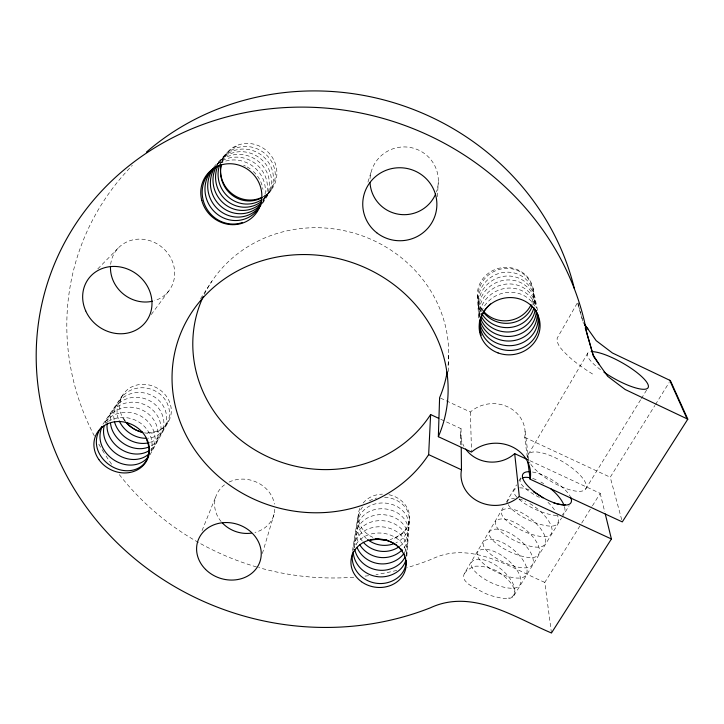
<?xml version="1.0" encoding="UTF-8"?>
<svg xmlns="http://www.w3.org/2000/svg" width="724" height="724" viewBox="0 0 724 724"><rect width="100%" height="100%" fill="white"/><g stroke="black" fill="none" stroke-linecap="round" stroke-linejoin="round"><path stroke-width="0.54" stroke-dasharray="3.62 2.71" d="M448.409 371.521L448.681 353.466M437.414 196.666L438.328 181.579M406.843 556.068L409.567 519.561M352.525 550.602L358.452 513.434M262.369 553.534L274.052 514.275M367.937 182.113L371.665 170.276M202.041 530.592L216.232 495.551M150.022 454.772L168.801 420.943M577.128 303.311L557.163 338.189C556.376 345.701 563.534 350.959 568.041 355.955C575.707 362.851 584.168 368.778 592.902 374.227M528.402 454.319L587.779 353.077M464.5 573.308L467.161 570.268L471.405 567.707A28.67 14.598 3.4 0 1 475.406 566.204L476.754 566.141A27.358 12.815 23.8 0 1 496.212 570.666L497.65 571.489A26.978 11.756 31.9 0 1 514.818 591.924A26.978 11.756 31.9 0 1 499.307 597.662L497.841 597.291A27.34 12.797 23.8 0 1 477.487 589.155L476.066 588.187A28.562 14.489 3.4 0 1 471.858 586.34L467.387 583.381L464.591 580.078A24.227 12.317 3.3 0 1 464.5 573.308L503.976 506.257M506.266 502.366L516.565 484.872M518.855 480.989L521.144 477.098M514.013 595.517L561.525 518.076M562.105 517.117L569.145 505.642M585.625 489.098L641.084 399.042M641.374 398.562L646.713 389.892M551.462 632.993L544.801 582.377L581.137 523.986M581.734 523.027L591.861 506.755M592.458 505.795L600.196 493.352L528.936 460.238M621.708 519.723L610.232 477.234L654.894 405.458M655.491 404.508L669.193 382.489M200.566 298.695L211.915 281.156M262.486 203.544L272.903 187.398M102.944 424.228L123.569 393.829M151.253 314.542L169.633 289.763M214.005 166.755L227.363 152.248M97.776 268.903L118.872 247.418M544.801 582.377C510.031 567.516 470.908 540.421 432.101 559A258.459 242.042 17.3 0 1 407.051 567.652M440.753 419.268L461.034 428.689A31.747 28.869 -2.1 0 0 463.994 446.391M440.599 398.137L470.365 412.019A32.318 29.376 -2.1 0 1 507.696 406.852A32.318 29.376 -2.1 0 1 524.719 437.359L527.434 458.292M524.719 437.359L610.232 477.234M583.064 322.153L583.49 323.538M577.716 303.401L582.766 321.112M582.793 321.049L578.802 306.723M600.196 493.352L604.739 511.823M533.063 288.233L537.715 311.229M578.223 302.768L578.657 305.736M525.063 431.305L528.909 460.446M477.36 295.437L478.772 320.47M470.365 412.019L471.532 452.066M461.034 428.689L461.215 445.351M460.636 434.762L460.736 444.844M396.797 570.385A258.459 242.042 17.3 0 1 375.964 574.603M368.597 575.68A258.459 242.042 17.3 0 1 363.312 576.322M353.764 577.218A258.459 242.042 17.3 0 1 258.595 567.535M256.531 566.946A258.459 242.042 17.3 0 1 199.344 542.964M198.412 542.439A258.459 242.042 17.3 0 1 119.261 474.564M111.614 464.256A258.459 242.042 17.3 0 1 104.5 453.586M103.93 452.681A258.459 242.042 17.3 0 1 97.93 442.563M94.364 435.993A258.459 242.042 17.3 0 1 132.329 165.38M204.258 294.433A128.655 120.193 17.1 0 1 355.213 233.508A128.655 120.193 17.1 0 1 447.776 367.602M370.045 178.611A34.182 33.883 0.2 0 1 410.979 147.606A34.182 33.883 0.2 0 1 436.418 192.014M110.654 264.405A33.177 30.336 38.2 0 1 140.909 239.137A33.177 30.336 38.2 0 1 173.968 266.568A33.177 30.336 38.2 0 1 154.411 300.704M274.785 509.262A30.426 26.806 17.9 0 1 254.902 532.448M221.119 521.542A30.426 26.806 17.9 0 1 224.512 484.827M229.083 482.066A30.426 26.806 17.9 0 1 274.45 504.139M221.544 162.873A28.915 27.584 47.4 0 1 265.898 150.121A28.915 27.584 47.4 0 1 262.993 196.783M482.112 309.483A28.2 26.67 -11.6 0 1 502.347 267.627A28.2 26.67 -11.6 0 1 531.76 303.148M388.942 494.718A25.747 22.851 7.9 0 1 409.639 517.271A25.747 22.851 7.9 0 1 390.073 539.443M372.878 537.371A25.747 22.851 7.9 0 1 360.045 507.922M363.158 502.972A25.747 22.851 7.9 0 1 382.462 494.139M124.763 420.934A26.417 23.503 28 0 1 134.854 385.611A26.417 23.503 28 0 1 170.719 405.666A26.417 23.503 28 0 1 145.551 432.554M532.466 472.012A27.955 9.937 30.9 0 1 569.987 496.021M527.778 458.075A33.494 11.43 30.7 0 1 565.96 463.713A33.494 11.43 30.7 0 1 579.453 491.352A33.494 11.43 30.7 0 1 530.837 464.337M530.049 463.188A33.494 11.43 30.7 0 1 529.371 462.075M528.801 461.007A33.494 11.43 30.7 0 1 528.348 459.975M600.549 369.729A34.779 8.824 29.6 0 1 590.829 351.719M508.257 504.628A27.34 8.751 24.7 0 0 527.344 519.38A27.34 8.751 24.7 0 0 552.394 526.067A27.403 11.575 37.8 0 0 557.344 515.054M507.569 502.574A27.34 8.751 24.7 0 1 513.388 498.311A27.295 11.765 38 0 1 514.42 498.302M529.859 503.596A27.295 11.765 38 0 1 550.349 523.95A27.295 11.765 38 0 1 545.941 536.611A27.222 8.969 24.8 0 1 510.511 523.841A27.222 8.969 24.8 0 1 507.271 508.682A27.195 11.955 38.1 0 1 539.018 526.638A27.195 11.955 38.1 0 1 539.534 547.072A27.114 9.186 24.9 0 1 504.239 534.375A27.114 9.186 24.9 0 1 501.198 518.963A27.096 12.136 38.3 0 1 532.846 536.819A27.096 12.136 38.3 0 1 533.19 557.453A26.996 9.394 25 0 1 498.012 544.828A26.996 9.394 25 0 1 495.171 529.163A26.996 12.317 38.4 0 1 526.719 546.91A26.996 12.317 38.4 0 1 526.891 567.752A26.888 9.602 25.1 0 1 491.84 555.19A26.888 9.602 25.1 0 1 489.198 539.289A26.897 12.489 38.6 0 1 520.637 556.937A26.897 12.489 38.6 0 1 520.637 577.96A26.779 9.801 25.1 0 1 485.723 565.471A26.779 9.801 25.1 0 1 483.261 549.335A26.797 12.661 38.8 0 1 514.601 566.874A26.797 12.661 38.8 0 1 514.438 588.096A26.67 10 25.2 0 1 479.65 575.671A26.67 10 25.2 0 1 477.378 559.299A26.698 12.833 39 0 1 508.61 576.738A26.698 12.833 39 0 1 508.293 598.151M519.054 498.99A27.295 11.765 38 0 1 525.678 501.406M556.765 515.452A27.458 8.534 24.6 0 1 518.538 498.818M516.836 497.135A27.458 8.534 24.6 0 1 516.918 488.22M519.561 487.867A27.403 11.575 37.8 0 1 529.126 489.858M547.996 502.32A27.403 11.575 37.8 0 1 555.643 511.696M539.425 497.406A27.575 8.308 24.5 0 1 521.28 478.446M564.485 506.664A27.503 11.376 37.6 0 1 562.249 514.547M532.701 478.474A27.503 11.376 37.6 0 1 538.077 480.591M540.873 482.03A27.503 11.376 37.6 0 1 543.688 483.677M479.179 316.605A29.105 27.349 -28.7 0 1 501.632 284.903A29.105 27.349 -28.7 0 1 535.108 302.161A28.851 26.924 8 0 1 536.194 307.184M479.207 317.528A29.413 27.612 -28.3 0 1 503.931 288.614A29.413 27.612 -28.3 0 1 535.968 306.433A29.168 27.168 8 0 1 536.448 308.107M481.541 311.483A29.729 27.883 -27.9 0 1 507.207 292.396A29.729 27.883 -27.9 0 1 534.719 305.981M479.596 315.637A28.806 27.087 -29.1 0 1 499.415 281.383A28.806 27.087 -29.1 0 1 534.276 297.98A28.553 26.679 7.9 0 1 535.498 306.333M531.859 285.944A27.937 26.336 -30.4 0 0 497.243 270.079A27.937 26.336 -30.4 0 0 479.342 304.686A27.955 26.209 7.8 0 0 482.274 310.65M480.437 314.56A28.553 26.679 7.9 0 1 479.84 312.985A28.508 26.833 -29.5 0 1 498.112 277.726A28.508 26.833 -29.5 0 1 533.452 293.89A28.254 26.444 7.8 0 1 534.375 305.483M480.872 311.89A28.254 26.444 7.8 0 1 479.587 308.795A28.227 26.589 -29.9 0 1 497.669 273.862A28.227 26.589 -29.9 0 1 532.647 289.872A27.955 26.209 7.8 0 1 532.837 304.587M262.043 203.109A29.874 27.919 27.9 0 0 260.875 168.909A29.874 27.919 27.9 0 0 226.377 158.837A30.218 28.888 63.1 0 0 217.064 164.439M263.409 200.277A30.209 28.182 27.8 0 0 256.196 169.072A30.209 28.182 27.8 0 0 223.834 161.66A30.544 29.195 62.6 0 0 218.847 164.022M217.146 164.221A29.901 28.598 63.7 0 1 228.875 156.067A29.548 27.657 28.1 0 1 263.545 166.755A29.548 27.657 28.1 0 1 263.011 201.254M243.626 165.253A30.544 28.453 27.6 0 1 245.391 166.049M247.119 166.945A30.544 28.453 27.6 0 1 251.907 170.212M253.364 171.479A30.544 28.453 27.6 0 1 262.957 189.398M263.328 198.53A28.924 27.141 28.5 0 0 269.129 163.389A28.924 27.141 28.5 0 0 233.698 150.71A29.277 28.028 64.7 0 0 218.349 164.692M263.934 196.476A28.616 26.897 28.6 0 0 271.536 161.434A28.616 26.897 28.6 0 0 236.033 148.112A28.978 27.747 65.2 0 0 220.123 163.588M216.639 165.868A29.584 28.308 64.2 0 1 231.309 153.361A29.231 27.394 28.3 0 1 266.649 165.416A29.231 27.394 28.3 0 1 262.622 200.539M221.96 162.556A28.689 27.476 65.8 0 1 238.323 145.569M151.723 450.645A27.394 22.815 36.2 0 0 152.818 428.87A27.684 25.259 15.4 0 0 129.225 412.427A27.684 25.259 15.4 0 0 103.713 423.866M150.873 449.396A27.123 22.652 36.3 0 0 155.841 423.631A27.403 25.041 15.5 0 0 129.922 407.169A27.403 25.041 15.5 0 0 105.07 422.888M105.65 423.178A27.974 25.467 15.3 0 1 106.998 422.201M108.419 421.305A27.974 25.467 15.3 0 1 149.732 434.219A27.666 22.987 36.1 0 1 151.153 450.952M150.511 442.237A26.598 22.326 36.6 0 0 161.714 413.458A26.86 24.634 15.6 0 0 132.166 397.512A26.86 24.634 15.6 0 0 110.419 420.291M144.429 432.871A26.091 22.001 36.8 0 0 167.362 403.675A26.336 24.236 15.8 0 0 133.678 389.06A26.336 24.236 15.8 0 0 118.609 419.458M125.668 421.413A26.091 22.001 36.8 0 1 122.401 416.01M114.093 419.92A26.589 24.426 15.7 0 1 132.89 393.141A26.589 24.426 15.7 0 1 164.565 408.526A26.345 22.163 36.7 0 1 147.624 438.237M107.306 422.273A27.123 24.833 15.6 0 1 130.628 402.245A27.123 24.833 15.6 0 1 158.8 418.499A26.86 22.489 36.5 0 1 151.506 445.685M404.399 552.729A26.462 21.711 2.4 0 0 400.87 528.321A26.462 21.711 2.4 0 0 371.919 521.823A26.625 24.598 17.1 0 0 354.479 548.122M406.227 553.996A26.716 21.856 2.4 0 0 397.965 532.529A26.716 21.856 2.4 0 0 371.095 527.95A26.888 24.806 17.1 0 0 353.33 548.222M406.426 556.34A26.987 22.001 2.5 0 0 370.245 534.203A27.159 25.014 17.1 0 0 354.47 547.118M353.303 550.032A27.159 25.014 17.1 0 1 353.837 548.557M404.083 547.67A26.2 21.557 2.3 0 0 401.929 522.782A26.2 21.557 2.3 0 0 372.733 515.814A26.363 24.399 17.1 0 0 356.145 544.937M399.367 546.575A25.955 21.412 2.3 0 0 404.761 519.606A25.955 21.412 2.3 0 0 373.53 509.922A26.109 24.2 17.1 0 0 358.833 543.145M384.598 497.325A25.467 21.132 2.1 0 1 408.915 515.515A25.467 21.132 2.1 0 1 392.227 538.466M375.086 498.465A25.467 21.132 2.1 0 1 376.616 498.067M362.281 541.045A25.865 24.01 17.1 0 1 374.317 504.139A25.711 21.277 2.2 0 1 406.363 515.524A25.711 21.277 2.2 0 1 395.992 542.801M366.38 538.511A25.621 23.811 17.1 0 1 362.525 506.972M369.349 500.927A25.621 23.811 17.1 0 1 373.584 498.954"/><path stroke-width="1.09" d="M584.322 323.927L596.169 340.66L612.414 352.986L670.379 380.58L687.8 419.178L622.296 521.904L530.149 479.216A34.852 31.259 -1.2 0 0 511.832 446.681A34.852 31.259 -1.2 0 0 471.532 452.066L438.346 436.69L439.604 397.675A128.655 120.193 17.1 0 0 447.151 371.892M687.8 419.178L625.192 389.521L607.662 376.299L593.544 356.461L586.856 333.013L584.386 321.212A279.174 258.341 16.9 0 0 233.752 115.134A279.174 258.341 16.9 0 0 54.282 449.106A279.174 258.341 16.9 0 0 430.355 607.825C472.111 588.359 514.04 617.138 551.462 632.993L611.409 538.982L519.298 496.474A34.245 30.707 -1.1 0 1 479.469 502.022A34.245 30.707 -1.1 0 1 461.469 469.786L428.653 454.636L430.617 414.553A128.655 120.193 17.1 0 1 262.423 454.129A128.655 120.193 17.1 0 1 203.317 296.397M430.617 414.553L438.726 418.327M465.641 449.007A31.747 28.869 -2.1 0 0 514.683 453.622L527.914 459.767M584.802 325.167L588.078 329.23M598.938 364.045L593.056 354.851L585.236 327.827M669.691 380.254L687.058 418.825M605.273 513.995L611.409 538.982M527.859 461.595L530.149 479.216M514.683 453.622L519.298 496.474M461.233 447.568L461.469 469.786M146.438 152.094A258.459 242.042 17.3 0 1 397.476 103.876A258.459 242.042 17.3 0 1 574.259 288.233M435.64 193.996A34.182 33.883 0.2 0 1 370.036 182.855M152.529 301.211A33.177 30.336 38.2 0 1 110.501 266.351M251.3 533.154A30.426 26.806 17.9 0 1 222.331 522.909M261.445 197.562A28.915 27.584 47.4 0 1 231.526 193.344A28.915 27.584 47.4 0 1 221.119 164.583M531.072 304.704A28.2 26.67 -11.6 0 1 483.134 310.813M386.915 539.86A25.747 22.851 7.9 0 1 375.847 538.529M142.347 432.083A26.417 23.503 28 0 1 125.759 422.201M570.467 496.936A27.955 9.937 30.9 0 1 557.453 503.877A27.955 9.937 30.9 0 1 526.674 484.655A27.955 9.937 30.9 0 1 530.131 471.74M428.653 454.636A138.908 128.193 16.8 0 1 193.299 447.604A138.908 128.193 16.8 0 1 297.428 254.694A138.908 128.193 16.8 0 1 438.346 436.69M591.77 351.665A34.779 8.824 29.6 0 1 633.111 369.711A34.779 8.824 29.6 0 1 644.704 389.259A34.779 8.824 29.6 0 1 603.916 372.145M565.453 504.709A27.575 8.308 24.5 0 1 553.824 502.999M522.438 477.876A27.575 8.308 24.5 0 1 525.778 477.342A27.503 11.376 37.6 0 1 530.203 477.804M550.53 488.573A27.503 11.376 37.6 0 1 564.159 505.642M533.244 491.723A27.403 11.575 37.8 0 1 542.937 497.931M537.199 313.221A29.168 27.168 8 0 1 513.198 340.705A29.168 27.168 8 0 1 480.356 321.637A29.105 27.349 -28.7 0 1 479.858 319.99M533.642 307.428A30.046 28.155 -27.5 0 1 537.733 315.266A29.811 27.666 8.2 0 1 518.103 349.375A29.811 27.666 8.2 0 1 480.89 330.651A29.729 27.883 -27.9 0 1 479.469 322.008M481.17 335.312A30.046 28.155 -27.5 0 1 490.573 303.999M537.688 314.198A29.485 27.412 8.1 0 1 515.642 345.049A29.485 27.412 8.1 0 1 480.618 326.099A29.413 27.612 -28.3 0 1 479.433 321.022M533.633 308.723A28.254 26.444 7.8 0 1 509.633 327.51A28.254 26.444 7.8 0 1 481.659 313.374M532.312 306.152A27.955 26.209 7.8 0 1 509.931 323.13A27.955 26.209 7.8 0 1 483.243 312.026M535.199 309.682A28.553 26.679 7.9 0 1 511.09 331.791A28.553 26.679 7.9 0 1 481.134 316.107M536.348 310.587A28.851 26.924 8 0 1 512.583 336.144A28.851 26.924 8 0 1 480.7 318.859M214.992 167.144A29.901 28.598 63.7 0 0 216.748 201.851A29.901 28.598 63.7 0 0 249.328 212.222A29.874 27.919 27.9 0 0 260.93 204.467M213.399 168.511A30.218 28.888 63.1 0 0 213.58 204.322A30.218 28.888 63.1 0 0 247.074 215.571A30.209 28.182 27.8 0 0 260.948 204.946M242.44 222.503A30.879 29.494 62 0 1 204.123 203.263A30.879 29.494 62 0 1 221.227 164.556M214.422 167.325A30.544 29.195 62.6 0 0 209.354 205.2A30.544 29.195 62.6 0 0 244.784 219.001A30.544 28.453 27.6 0 0 260.559 205.182M216.639 165.868A29.584 28.308 64.2 0 0 219.861 199.417A29.584 28.308 64.2 0 0 251.518 208.937A29.548 27.657 28.1 0 0 261.835 202.521M217.634 166.33A29.277 28.028 64.7 0 0 223.535 197.697A29.277 28.028 64.7 0 0 253.672 205.734A29.231 27.394 28.3 0 0 261.292 201.634M221.064 165.977A28.689 27.476 65.8 0 0 230.223 193.543A28.689 27.476 65.8 0 0 257.844 199.507A28.616 26.897 28.6 0 0 262.495 197.371M219.517 165.262A28.978 27.747 65.2 0 0 226.576 195.299A28.978 27.747 65.2 0 0 255.78 202.584A28.924 27.141 28.5 0 0 261.934 199.525M149.723 450.256A27.123 22.652 36.3 0 1 109.27 436.174A27.123 24.833 15.6 0 1 107.107 423.821M104.138 425.902A27.403 25.041 15.5 0 0 105.831 441.468A27.394 22.815 36.2 0 0 148.927 453.894M146.583 439.676A27.946 23.159 36 0 1 133.705 469.939A27.946 23.159 36 0 1 98.726 452.373A27.974 25.467 15.3 0 1 102.075 426.581M102.156 426.662A27.684 25.259 15.4 0 0 102.31 446.862A27.666 22.987 36.1 0 0 124.944 464.518A27.666 22.987 36.1 0 0 148.646 456.165M148.909 446.97A26.86 22.489 36.5 0 1 112.654 430.988A26.86 24.634 15.6 0 1 110.537 423.404M146.094 438.292A26.345 22.163 36.7 0 1 119.216 420.906M149.099 442.663A26.598 22.326 36.6 0 1 115.967 425.893A26.589 24.426 15.7 0 1 114.41 421.449M142.9 432.563A26.091 22.001 36.8 0 1 126.673 422.662M354.778 549.661A26.625 24.598 17.1 0 0 389.15 569.354A26.716 21.856 2.4 0 0 404.626 557.86M405.865 560.095A27.25 22.154 2.5 0 1 387.829 582.567A27.159 25.014 17.1 0 1 352.534 553.082M369.385 540.584A27.25 22.154 2.5 0 1 396.87 545.29M398.119 546.276A27.25 22.154 2.5 0 1 399.286 547.317M400.381 548.421A27.25 22.154 2.5 0 1 402.291 550.783M403.82 553.308A27.25 22.154 2.5 0 1 404.951 555.969M405.368 557.335A27.25 22.154 2.5 0 1 405.666 558.711M353.194 551.344A26.888 24.806 17.1 0 0 388.489 575.897A26.987 22.001 2.5 0 0 405.739 560.439M403.585 553.905A26.462 21.711 2.4 0 1 389.784 562.937A26.363 24.399 17.1 0 1 357.222 547.887M363.294 542.258A25.865 24.01 17.1 0 0 391.032 550.475A25.955 21.412 2.3 0 0 398.109 547.398M402.218 549.851A26.2 21.557 2.3 0 1 390.417 556.647A26.109 24.2 17.1 0 1 359.602 544.52M367.593 539.534A25.621 23.811 17.1 0 0 391.639 544.412A25.711 21.277 2.2 0 0 394.58 543.416M376.733 232.748A37.078 36.499 5.6 0 0 436.472 209.743A37.078 36.499 5.6 0 0 386.209 170.249A37.078 36.499 5.6 0 0 376.733 232.748M85.694 310.858A35.865 32.408 36.6 0 0 145.443 322.352A35.865 32.408 36.6 0 0 120.836 267.084A35.865 32.408 36.6 0 0 85.694 310.858M205.58 569.417A32.707 28.327 17.7 0 0 259.961 561.607A32.707 28.327 17.7 0 0 221.218 522.9A32.707 28.327 17.7 0 0 205.58 569.417M201.806 200.503A31.322 29.684 43.9 0 0 252.911 216.883A31.322 29.684 43.9 0 0 239.21 165.226A31.322 29.684 43.9 0 0 201.806 200.503M498.067 352.932A30.517 28.589 -9.3 0 0 539.805 321.764A30.517 28.589 -9.3 0 0 490.963 303.926A30.517 28.589 -9.3 0 0 498.067 352.932M361.538 581.752A27.693 24.173 8.2 0 0 405.911 567.535A27.693 24.173 8.2 0 0 368.208 540.421A27.693 24.173 8.2 0 0 361.538 581.752M98.898 459.622A28.462 24.933 27.2 0 0 146.8 460.573A28.462 24.933 27.2 0 0 119.27 421.54A28.462 24.933 27.2 0 0 98.898 459.622"/></g></svg>
